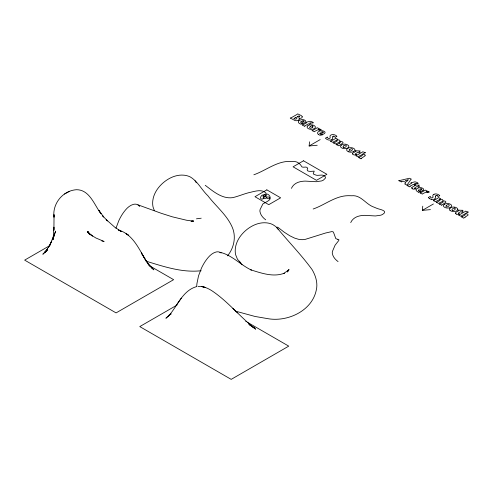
<?xml version="1.0" encoding="UTF-8"?>
<svg xmlns="http://www.w3.org/2000/svg" width="493" height="493" viewBox="0 0 493 493"><rect width="100%" height="100%" fill="white"/><g stroke="black" fill="none" stroke-linecap="round" stroke-linejoin="round"><path stroke-width="0.74" d="M317.215 145.25L309.129 145.983L309.555 141.811M430.426 209.63L422.341 210.363L422.766 206.191M53.195 238.649L54.027 235.42L52.714 239.801L55.666 231.118L50.089 244.466L51.703 241.206L48.554 247.215M52.683 239.641L53.497 236.763L53.145 238.649L53.903 227.15L53.903 230.256L54.051 214.658L53.977 217.203C52.264 203.701 62.777 190.618 76.446 189.719C89.646 189.595 94.373 205.088 101.01 213.796L98.828 210.295L103.727 217.006L102.267 215.441L107.554 220.913L106.18 219.595L114.943 227.353L121.377 231.55L118.363 229.966C134.441 234.619 140.123 252.256 148.609 264.747M115.954 228.253L118.862 220.574A26.751 12.06 -69.1 0 1 122.739 213.623C125.413 209.753 128.679 205.68 133.406 204.367A27.177 12.245 -69.1 0 1 136.592 204.33L161.353 213.333L172.377 216.834L186.496 220.223L192.529 221.037L191.598 220.975M52.714 239.801L53.527 237.398L52.794 239.481M291.412 188.363C292.928 184.844 296.348 182.521 300.027 181.751A15.566 8.985 0 0 1 305.229 181.11L316.173 181.72L321.522 180.943A10.143 5.854 0 0 0 323.507 180.044L325.448 178.053A4.308 2.483 0 0 0 325.405 177.116L325.047 176.519A5.725 3.303 0 0 0 324.135 175.73L322.2 175.052L317.48 175.348A8.017 4.628 0 0 1 316.05 175.144L313.493 174.084A1.799 1.041 0 0 1 313.265 173.598L314.232 171.133L311.065 171.361A4.283 2.471 0 0 1 310.214 171.385A4.382 2.527 0 0 1 309 171.244C307.182 171.237 306.683 169.567 307.724 168.347C306.8 165.864 303.571 168.008 301.845 166.837C299.96 163.238 296.743 160.921 292.312 161.544C278.157 159.96 266.51 170.344 253.858 174.775M350.714 222.596C352.23 219.077 355.65 216.754 359.323 215.983A15.566 8.985 0 0 1 364.53 215.342L375.469 215.959L380.818 215.182A10.143 5.854 0 0 0 382.808 214.276C388.102 211.047 380.812 209.593 378.131 208.785A39.138 22.598 0 0 1 374.347 207.276C365.855 204.7 361.203 194.673 351.62 195.764A53.546 30.917 0 0 0 347.959 195.69C335.228 195.912 324.801 205.008 313.16 209.007M50.224 244.485L45.14 252.126L47.71 249.02L42.848 254.246L47.223 250.419M196.399 286.661C182.25 290.765 177.431 306.375 168.298 316.309L170.319 314.164L165.907 318.25L169.691 315.076M287.783 271.181L288.688 269.813L287.24 271.988L289.194 269.585L283.42 273.683L284.301 273.202C273.461 277.479 261.389 273.134 250.851 269.874L251.356 270.053C240.374 264.92 232.16 255.078 219.896 252.243M176.383 305.21L181.313 298.117M441.783 205.174L439.238 204.059L439.614 203.96A3.784 2.188 0 0 0 440.237 203.757A4.295 2.477 0 0 0 440.477 203.634L442.394 202.543A4.19 2.416 0 0 0 443.096 202.062A0.709 0.407 0 0 0 443.084 201.711L442.887 201.551A1.88 1.085 0 0 0 442.591 201.415L439.651 202.777A4.345 2.508 0 0 0 439.115 203.153A3.106 1.793 0 0 0 438.801 203.449L436.231 202.327L436.65 202.216A5.281 3.05 0 0 0 437.92 201.649L440.027 200.38L439.91 199.831A1.818 1.048 0 0 0 439.503 199.659L436.65 201.045A4.905 2.835 0 0 0 436.2 201.36A3.926 2.268 0 0 0 435.775 201.748L433.23 200.589L433.606 200.491A4.412 2.551 0 0 0 434.561 200.121L437.618 198.322A5.669 3.272 0 0 0 438.246 197.829L438.542 197.527L440.606 198.716L439.701 199.24L441.814 199.32A3.371 1.947 0 0 1 442.166 199.492A2.477 1.43 0 0 1 442.813 200.127A2.04 1.177 0 0 1 442.757 200.867L444.803 201.052A3.081 1.781 0 0 1 445.197 201.243A2.557 1.479 0 0 1 445.456 201.415L445.857 201.964A1.806 1.041 0 0 1 445.857 202.29L442.252 204.768A3.525 2.034 0 0 0 441.777 205.174M339.899 141.485L341.957 141.676A3.081 1.781 0 0 1 342.358 141.867A2.557 1.479 0 0 1 342.61 142.039L343.017 142.588A1.806 1.041 0 0 1 343.017 142.915L339.406 145.392A3.525 2.034 0 0 0 338.938 145.799L336.399 144.683L336.768 144.585A3.784 2.188 0 0 0 337.391 144.381A4.295 2.477 0 0 0 337.637 144.258L339.548 143.167M361.178 158.549L360.919 158.845L358.553 157.477L358.959 157.378A3.044 1.756 0 0 0 359.662 157.119M227.489 255.873C233.935 248.164 236.338 236.979 232.382 227.569C227.119 215.09 215.922 206.37 207.88 195.77C201.68 189.91 197.785 181.356 190.298 176.962A26.751 19.597 -40.4 0 0 183.988 175.188C177.831 174.559 171.706 176.74 166.652 180.161A27.177 19.911 -40.4 0 0 161.476 184.37C157.051 188.677 153.625 194.267 152.824 200.472A26.449 19.381 -40.4 0 0 153.083 207.122L154.346 210.622M450.06 208.194L450.688 207.75A4.277 2.471 0 0 1 452.05 207.208A3.537 2.04 0 0 1 453.591 207.054A4.197 2.422 0 0 1 456.074 207.547L457.073 208.151A3.611 2.083 0 0 1 457.738 209.328M423.025 190.464L421.688 191.241L418.816 189.75A1.892 1.091 0 0 0 418.563 190.341M310.288 126.547L309.69 127.194A2.348 1.356 0 0 0 309.61 127.638L310.22 128.266A2.712 1.565 0 0 0 312.081 127.681M343.738 145.86L343.14 146.507A2.348 1.356 0 0 0 343.06 146.951L343.67 147.58M349.839 149.385L349.241 150.032A2.348 1.356 0 0 0 349.167 150.476L349.777 151.098A2.712 1.565 0 0 0 351.638 150.519L352.273 149.977A2.311 1.337 0 0 0 352.421 149.397L352.322 149.089A2.077 1.196 0 0 0 352.076 148.769L351.675 148.676A3.229 1.861 0 0 0 349.907 149.41M446.578 205.236L445.98 205.883A2.348 1.356 0 0 0 445.906 206.327L446.51 206.949A2.712 1.565 0 0 0 448.371 206.37L449.006 205.827A2.311 1.337 0 0 0 449.154 205.248L449.055 204.94A2.077 1.196 0 0 0 448.815 204.62L448.414 204.527A3.229 1.861 0 0 0 446.646 205.261M47.211 250.345L44.881 251.985L46.459 250.894M171.12 313.844L168.729 315.477L170.96 314.047M312.112 127.693L312.716 127.139A2.311 1.337 0 0 0 312.864 126.559M410.305 186.138L413.43 184.32L414.366 184.863L415.488 184.216L414.496 183.642L416.024 183.285A1.448 0.838 0 0 1 416.456 183.735L418.243 183.365L417.836 182.977A6.711 3.87 0 0 0 417.133 182.484L415.322 181.88A2.077 1.196 0 0 0 414.558 181.899L410.897 182.86L411.593 183.26L408.494 185.029A6.372 3.679 0 0 1 407.606 185.399L407.138 185.528L409.504 186.89L409.745 186.594A4.419 2.551 0 0 1 410.305 186.138M444.587 204.225L443.953 204.669A3.433 1.984 0 0 0 443.866 206.752L444.329 207.115A5.46 3.155 0 0 0 444.772 207.38L445.265 207.615A3.987 2.299 0 0 0 447.533 208.034L447.749 208.034A3.993 2.305 0 0 0 450.01 207.571L450.337 207.411M50.089 245.434L24.65 260.125L116.071 312.901L173.628 279.673L148.929 265.413M309.129 145.983L320.191 139.599M177.012 305.087L139.772 326.588L231.192 379.37L288.75 346.135L247.326 322.219M422.341 210.363L433.402 203.979M465.158 217.105L468.036 215.102A1.966 1.134 0 0 0 467.857 214.437L467.333 214.017A2.631 1.516 0 0 0 466.994 213.851L464.905 213.789L467.031 212.575A4.825 2.785 0 0 1 468.042 212.181L468.35 212.101L465.558 211.115A3.506 2.027 0 0 1 464.948 211.639L459.84 214.566A6.76 3.907 0 0 1 458.589 215.071L460.955 216.261A6.255 3.611 0 0 1 462.064 215.441L464.689 214.215A1.461 0.844 0 0 1 465.109 214.381L465.139 214.966L462.613 216.439M64.497 194.063L69.125 191.512M298.407 120.206L297.871 120.458A2.712 1.565 0 0 1 296.207 120.717A3.346 1.929 0 0 1 294.913 120.502L290.241 118.037L290.802 117.87A6.298 3.636 0 0 0 291.844 117.402L296.915 114.487A5.959 3.439 0 0 0 297.667 113.858L300.884 115.38A5.164 2.983 0 0 1 302.197 116.607M359.767 157.064L362.3 155.591L362.269 155.005A1.461 0.844 0 0 0 361.85 154.839L359.206 156.059A6.255 3.611 0 0 0 358.091 156.873L355.743 155.689A6.76 3.907 0 0 0 356.987 155.184L362.102 152.263A3.506 2.027 0 0 0 362.719 151.739L365.51 152.725L365.202 152.805A4.825 2.785 0 0 0 364.191 153.206L362.059 154.414L364.154 154.475A2.631 1.516 0 0 1 364.493 154.648L365.011 155.061M401.296 181.855L398.683 180.641A7.266 4.197 0 0 0 400.113 180.426L408.845 178.374A3.389 1.954 0 0 0 409.295 178.244L411.298 179.113L410.934 179.452A2.311 1.331 0 0 0 410.842 179.563L407.218 184.844A5.62 3.248 0 0 0 407.008 185.202L404.722 183.932A3.106 1.793 0 0 0 405.018 183.649L405.844 182.558L403.496 181.202L401.752 181.677A2.2 1.269 0 0 0 401.29 181.849M353.604 151.561L353.271 151.715A3.993 2.305 0 0 1 351.01 152.183L350.8 152.183A3.987 2.299 0 0 1 348.526 151.764M333.194 136.241L333.434 136.148A0.616 0.357 0 0 1 333.755 136.13L334.396 136.339A2.687 1.553 0 0 1 334.987 137.116L335.104 137.399L336.916 136.351L336.497 135.932A6.261 3.617 0 0 0 335.653 135.316L335.092 135.033A3.876 2.237 0 0 0 333.33 134.583L332.806 134.577A2.718 1.571 0 0 0 331.278 134.872L331.142 134.934A2.958 1.707 0 0 0 330.224 135.637A2.755 1.59 0 0 0 330.027 136.154A6.538 3.771 0 0 0 330.014 136.703L330.094 137.337A4.622 2.668 0 0 1 330.144 137.855A1.615 0.931 0 0 1 329.706 138.342L329.151 138.539A0.783 0.45 0 0 1 328.776 138.533L328.202 138.33A1.769 1.023 0 0 1 327.814 138.009A3.34 1.929 0 0 1 327.543 137.522L327.407 137.042L325.503 138.139L325.842 138.515A6.427 3.71 0 0 0 326.89 139.328A4.776 2.755 0 0 0 328.449 139.944A3.118 1.799 0 0 0 331.925 139.624M436.04 195.616L436.274 195.524A0.616 0.357 0 0 1 436.595 195.505L437.236 195.715M433.982 194.31L434.117 194.248A2.718 1.571 0 0 1 435.652 193.946L436.169 193.965A3.876 2.237 0 0 1 437.926 194.415L438.499 194.692A6.261 3.617 0 0 1 439.343 195.308L439.762 195.727L437.864 196.485A2.687 1.553 0 0 0 437.266 195.703M191.037 221.653L193.576 221.049L192.43 221.03M200.805 218.27L201.199 218.183M196.454 218.824L200.287 218.294M193.083 221.074L193.41 221.03M201.138 270.731C182.367 272.894 163.892 266.608 146.168 261.198M312.118 125.838L312.519 125.931A2.077 1.196 0 0 1 312.759 126.251L312.864 126.559M454.515 208.052L454.916 208.145A2.077 1.196 0 0 1 455.162 208.465L455.261 208.767A2.311 1.337 0 0 1 455.113 209.352L454.509 209.907A2.712 1.565 0 0 1 452.623 210.505M198.032 286.488C202.851 286.026 207.479 288.011 211.491 290.488C227.926 301.322 240.171 317.178 255.651 329.176L249.865 324.936L254.739 328.067L250.333 325.374M320.333 129.228L318.379 129.271L319.353 128.71L317.135 127.681A3.106 1.793 0 0 1 316.746 128.069L313.061 130.214A3.013 1.738 0 0 1 312.433 130.448L311.94 130.565L314.442 131.754A4.172 2.41 0 0 1 315.033 131.23L317.893 129.795A1.861 1.072 0 0 1 319.033 130.01M428.349 191.592L426.402 191.635L427.369 191.074L425.151 190.045A3.106 1.793 0 0 1 424.769 190.434L421.077 192.578A3.013 1.738 0 0 1 420.449 192.812L419.962 192.929L422.458 194.119A4.172 2.41 0 0 1 423.049 193.595L425.915 192.159A1.861 1.072 0 0 1 427.049 192.375M452.617 210.474L452.007 209.852A2.348 1.356 0 0 1 452.087 209.402L452.685 208.761A3.229 1.861 0 0 1 454.503 208.021M337.841 239.339L338.814 239.561L338.907 240.097A11.203 6.471 0 0 1 338.327 241.071L335.067 245.243L332.529 251.171A15.351 8.862 0 0 0 332.294 253.186C332.769 256.693 335.302 259.577 338.075 261.598M337.73 239.327L335.813 238.63L333.397 232.049L332.091 231.531L325.553 233.023L305.099 239.425L302.043 239.69L298.579 239.315L294.555 238.082L289.816 235.777L284.214 232.185L277.596 227.076M101.854 240.985L104.109 241.471L95.907 237.99L90.841 234.865L92.468 236.067L87.323 231.587L89.812 234.157L87.618 231.599L89.72 234.668L88.087 231.71L89.418 234.175M235.401 311.12L255.091 316.475L267.243 318.558C287.068 322.385 312.001 311.126 316.278 290.124C317.997 283.179 315.693 275.692 312.143 269.689C301.322 254.776 288.306 241.595 276.641 227.347M418.631 192.196L421.028 191.728L420.486 191.641A3.155 1.818 0 0 1 419.21 191.192A2.138 1.232 0 0 1 418.539 190.347M348.526 151.758L348.033 151.53A5.46 3.155 0 0 1 347.59 151.265L347.14 150.895A3.433 1.984 0 0 1 347.208 148.812L347.848 148.375A4.277 2.471 0 0 1 349.21 147.832A3.537 2.04 0 0 1 350.751 147.678A4.197 2.422 0 0 1 353.228 148.177L354.227 148.775A3.611 2.083 0 0 1 354.898 149.952A3.728 2.157 0 0 1 353.592 151.554M297.452 116.866L297.125 116.693L299.202 115.861A1.892 1.091 0 0 1 299.627 116.305L299.645 116.354A1.072 0.616 0 0 1 299.343 116.921M245.748 321.307L246.537 321.763M248.768 324.419L249.766 325.029M414.823 188.449L414.699 187.888L417.133 186.465L418.335 187.155L419.457 186.508L418.255 185.812L419.426 185.14L414.551 184.967L415.297 185.399L412.333 187.13A2.453 1.417 0 0 0 411.932 187.476M151.468 267.754L153.871 269.85L148.19 264.02L152.164 268.235M221.178 252.989L219.151 251.997A27.177 12.245 -69.1 0 0 215.965 252.034C211.238 253.347 207.978 257.42 205.304 261.29A26.751 12.06 -69.1 0 0 201.421 268.241L198.513 275.92L196.941 283.567A26.449 11.924 -69.1 0 0 196.707 286.445M137.985 204.897L139.741 206.475M265.709 219.816C262.935 217.795 260.409 214.917 259.934 211.405A15.351 8.862 0 0 1 260.162 209.389L262.868 203.954L267.323 201.427A9.669 5.583 0 0 0 268.315 200.756C274.391 197.483 263.829 189.152 266.485 198.081C272.284 200.959 269.461 194.008 265.363 198.432C258.443 199.123 270.355 193.311 263.866 197.336C262.991 201.07 258.492 198.611 261.487 195.727A3.094 1.787 0 0 1 262.868 194.963L264.384 194.84A1.756 1.017 0 0 1 265.092 195.031L265.45 195.253A2.138 1.239 0 0 1 265.795 195.672L265.098 196.596L262.905 196.331L263.225 195.548L265.69 194.1L266.195 193.318C261.986 188.517 254.123 191.586 248.823 192.671C243.382 194.082 238.205 196.35 232.733 197.644C222.078 199.135 213.124 191.284 205.236 185.3M240.812 262.843L237.509 259.343L235.642 254.782A26.449 19.381 -40.4 0 1 235.389 248.139C236.184 241.934 239.61 236.338 244.041 232.037A27.177 19.911 -40.4 0 1 249.218 227.821C254.265 224.407 260.396 222.226 266.553 222.854A26.751 19.597 -40.4 0 1 272.857 224.629L275.932 226.675L278.28 229.411M449.98 210.271L450.429 210.634A5.46 3.155 0 0 0 450.873 210.905L451.372 211.133A3.993 2.305 0 0 0 456.117 211.096L456.444 210.936A3.728 2.157 0 0 0 457.763 209.328M232.862 308.402L237.571 312.839M239.148 261.407L242.008 264.753M146.242 261.093L141.405 253.045L146.242 261.093L150.538 266.867M195.025 180.765L196.325 182.798M302.141 116.613L302.227 117.087A2.188 1.263 0 0 1 301.845 117.735L301.426 118.006A2.292 1.325 0 0 1 300.126 118.332L299.06 118.462A3.377 1.947 0 0 1 299.226 119.115M435.633 196.337L435.442 198.315A3.291 1.904 0 0 1 434.721 198.975M332.793 136.962L332.602 138.94A3.291 1.904 0 0 1 331.881 139.599M299.233 119.115A2.835 1.639 0 0 1 298.413 120.212M299.399 116.97A1.467 0.844 0 0 1 297.501 116.847M310.35 126.572A3.229 1.861 0 0 1 312.106 125.807M320.475 129.277A2.249 1.3 0 0 1 320.906 129.48A2.736 1.578 0 0 1 321.233 129.727L319.328 130.312A1.516 0.875 0 0 0 319.008 130.029M319.975 133.424A1.892 1.091 0 0 1 320.222 132.833L323.1 134.324L324.431 133.541A3.278 1.892 0 0 0 325.029 132.648A2.594 1.497 0 0 0 324.721 131.791L323.507 131.046A3.371 1.947 0 0 0 321.781 130.725A3.747 2.163 0 0 0 321.399 130.725A3.617 2.089 0 0 0 319.723 131.046L318.207 131.877A3.433 1.978 0 0 0 317.597 132.716A3.741 2.157 0 0 0 318.256 134.238M319.945 133.424A2.138 1.232 0 0 0 320.629 134.269A3.155 1.818 0 0 0 321.892 134.718L322.434 134.805L320.037 135.273A5.941 3.426 0 0 1 319.082 134.811A6.107 3.525 0 0 1 318.25 134.244M332.824 136.955A1.541 0.887 0 0 1 333.157 136.222M339.911 141.491A2.04 1.177 0 0 0 339.954 140.758A2.477 1.43 0 0 0 339.326 140.117A3.371 1.947 0 0 0 338.974 139.944L336.861 139.864L337.767 139.34L335.696 138.151L335.406 138.453A5.669 3.272 0 0 1 334.778 138.952L331.721 140.745A4.412 2.551 0 0 1 330.766 141.115L330.39 141.214L332.929 142.372A3.926 2.268 0 0 1 333.354 141.978A4.905 2.835 0 0 1 333.804 141.67L336.657 140.283A1.818 1.048 0 0 1 337.07 140.456L337.181 141.004L335.08 142.28A5.281 3.05 0 0 1 333.81 142.841L333.391 142.952L335.961 144.073A3.106 1.793 0 0 1 336.269 143.777A4.345 2.508 0 0 1 336.805 143.401L339.751 142.046A1.88 1.085 0 0 1 340.047 142.175L340.238 142.335A0.709 0.407 0 0 1 340.25 142.643A4.19 2.416 0 0 1 339.535 143.155M343.8 145.885A3.229 1.861 0 0 1 345.556 145.121L345.969 145.244A2.077 1.196 0 0 1 346.215 145.564L346.314 145.873A2.311 1.337 0 0 1 346.166 146.452L345.562 147.006A2.712 1.565 0 0 1 343.676 147.604M352.68 154.038A3.211 1.855 0 0 0 353.456 154.648A5.441 3.143 0 0 0 354.165 154.999L356.79 154.636A2.761 1.596 0 0 1 355.595 154.266L355.478 153.699L357.918 152.269L359.114 152.966L360.235 152.319L359.04 151.622L360.21 150.95L355.33 150.778L356.082 151.209L353.117 152.941A2.453 1.417 0 0 0 352.711 153.286M352.711 154.026A1.602 0.924 0 0 1 352.686 153.28M365.011 155.061A1.966 1.134 0 0 1 365.196 155.726L362.318 157.729A6.84 3.95 0 0 0 361.159 158.536M465.176 217.117A6.84 3.95 0 0 0 463.999 217.912L463.759 218.22L461.399 216.852L461.799 216.754A3.044 1.756 0 0 0 462.508 216.495M456.284 214.03A5.441 3.143 0 0 0 457.005 214.375L459.63 214.011A2.761 1.596 0 0 1 458.435 213.642L458.317 213.075L460.758 211.645L461.959 212.341L463.081 211.694L461.879 210.998L463.05 210.326L458.176 210.154L458.921 210.585L455.957 212.317A2.453 1.417 0 0 0 455.557 212.662A1.602 0.924 0 0 0 455.55 213.401M456.296 214.024A3.211 1.855 0 0 1 455.526 213.407M449.967 210.277A3.433 1.984 0 0 1 450.047 208.188M444.587 204.225A4.277 2.471 0 0 1 445.943 203.683A3.537 2.04 0 0 1 447.484 203.529A4.197 2.422 0 0 1 449.967 204.028L450.966 204.626A3.611 2.083 0 0 1 451.637 205.803A3.728 2.157 0 0 1 450.331 207.405M433.988 194.316A2.958 1.707 0 0 0 433.064 195.012A2.755 1.59 0 0 0 432.866 195.53A6.538 3.771 0 0 0 432.854 196.078L432.94 196.713A4.622 2.668 0 0 1 432.983 197.231A1.615 0.931 0 0 1 432.552 197.711L431.991 197.915A0.783 0.45 0 0 1 431.615 197.909L431.048 197.705A1.769 1.023 0 0 1 430.654 197.385A3.34 1.929 0 0 1 430.383 196.898L430.247 196.417L428.343 197.514L428.682 197.89A6.427 3.71 0 0 0 429.73 198.704M435.664 196.331A1.541 0.887 0 0 1 435.997 195.598M434.764 198.999A3.118 1.799 0 0 1 431.295 199.314M431.295 199.32A4.776 2.755 0 0 1 429.736 198.697M428.497 191.641A2.249 1.3 0 0 1 428.928 191.845M428.928 191.845A2.736 1.578 0 0 1 429.255 192.091L427.345 192.677A1.516 0.875 0 0 0 427.03 192.393M418.625 192.196A5.941 3.426 0 0 1 417.676 191.734A6.107 3.525 0 0 1 416.844 191.167A3.741 2.157 0 0 1 416.172 189.632A3.433 1.978 0 0 1 416.807 188.801L418.31 187.962A3.617 2.089 0 0 1 419.987 187.642A3.747 2.163 0 0 1 420.369 187.642A3.371 1.947 0 0 1 422.1 187.962L423.308 188.714A2.594 1.497 0 0 1 423.61 189.565A3.278 1.892 0 0 1 423.012 190.458M414.81 188.462A2.761 1.596 0 0 0 416.012 188.813L413.38 189.195A5.441 3.143 0 0 1 412.666 188.844M412.672 188.844A3.211 1.855 0 0 1 411.901 188.227M411.926 188.215A1.602 0.924 0 0 1 411.901 187.469M303.978 121.167L303.337 121.728L302.03 120.976L303.035 120.637A0.727 0.419 0 0 1 303.38 120.674L303.953 121.025A0.653 0.376 0 0 1 303.978 121.167M323.211 132.272L322.576 132.833L321.263 132.081L322.268 131.742A0.727 0.419 0 0 1 322.619 131.779L323.186 132.136A0.653 0.376 0 0 1 323.211 132.272M421.805 189.195L421.164 189.756L419.857 189.004L420.856 188.665A0.727 0.419 0 0 1 421.207 188.696L421.774 189.053A0.653 0.376 0 0 1 421.805 189.195M304.865 126.048L304.625 126.344L302.258 124.975L302.727 124.846A6.372 3.679 0 0 0 303.608 124.476L306.714 122.708L306.017 122.307L309.678 121.346A2.077 1.196 0 0 1 310.442 121.327L312.254 121.931A6.711 3.87 0 0 1 312.956 122.424L313.363 122.812L311.582 123.182A1.448 0.838 0 0 0 311.151 122.726L309.616 123.09L310.608 123.663L309.487 124.31L308.55 123.774L305.426 125.586A4.419 2.551 0 0 0 304.865 126.042M408.142 179.846L406.743 181.535L405.246 180.666L408.142 179.846M301.106 121.623L300.995 121.728A1.892 1.091 0 0 0 300.742 122.319A2.138 1.232 0 0 0 301.396 123.164A3.155 1.818 0 0 0 302.659 123.614L303.201 123.7L300.804 124.168A5.941 3.426 0 0 1 299.849 123.706A6.107 3.525 0 0 1 299.017 123.139A3.741 2.157 0 0 1 298.351 121.605A3.433 1.978 0 0 1 298.98 120.773L300.483 119.941A3.617 2.089 0 0 1 302.166 119.614A3.747 2.163 0 0 1 302.548 119.62A3.371 1.947 0 0 1 304.273 119.935L305.481 120.686A2.594 1.497 0 0 1 305.783 121.543A3.278 1.892 0 0 1 305.192 122.437L303.867 123.219L301.106 121.623M307.768 125.888L307.663 125.98A3.433 1.984 0 0 0 307.57 128.063L308.033 128.427A5.46 3.155 0 0 0 308.476 128.691L308.975 128.926A3.993 2.305 0 0 0 313.721 128.883L314.047 128.722A3.728 2.157 0 0 0 315.366 127.114A3.611 2.083 0 0 0 314.67 125.937L313.671 125.339A4.197 2.422 0 0 0 311.194 124.828A3.537 2.04 0 0 0 309.647 124.994A4.277 2.471 0 0 0 308.291 125.536L307.768 125.888M341.218 145.201L341.113 145.293A3.433 1.984 0 0 0 341.02 147.376L341.489 147.74A5.46 3.155 0 0 0 341.926 148.005L342.425 148.239A3.987 2.299 0 0 0 344.693 148.658L344.903 148.658A3.993 2.305 0 0 0 347.171 148.196L347.497 148.036A3.728 2.157 0 0 0 348.816 146.427A3.611 2.083 0 0 0 348.126 145.25L347.121 144.652A4.197 2.422 0 0 0 344.644 144.141A3.537 2.04 0 0 0 343.097 144.307A4.277 2.471 0 0 0 341.741 144.85L341.218 145.201M295.899 117.402L293.859 118.579L294.266 118.795A1.892 1.097 0 0 0 295.313 119.096A1.399 0.807 0 0 0 296.422 118.862A1.356 0.783 0 0 0 296.792 118.24A1.843 1.066 0 0 0 296.305 117.642L295.899 117.402M303.497 160.792L293.076 166.813L316.475 180.321L326.896 174.3L303.497 160.792M266.849 189.86L254.98 196.713L268.765 204.669L280.634 197.816L266.849 189.86M203.529 286.988L201.76 286.556L205.563 287.499L203.529 286.988M127.619 234.631L126.079 233.577L128.427 235.198L127.619 234.631"/></g></svg>
